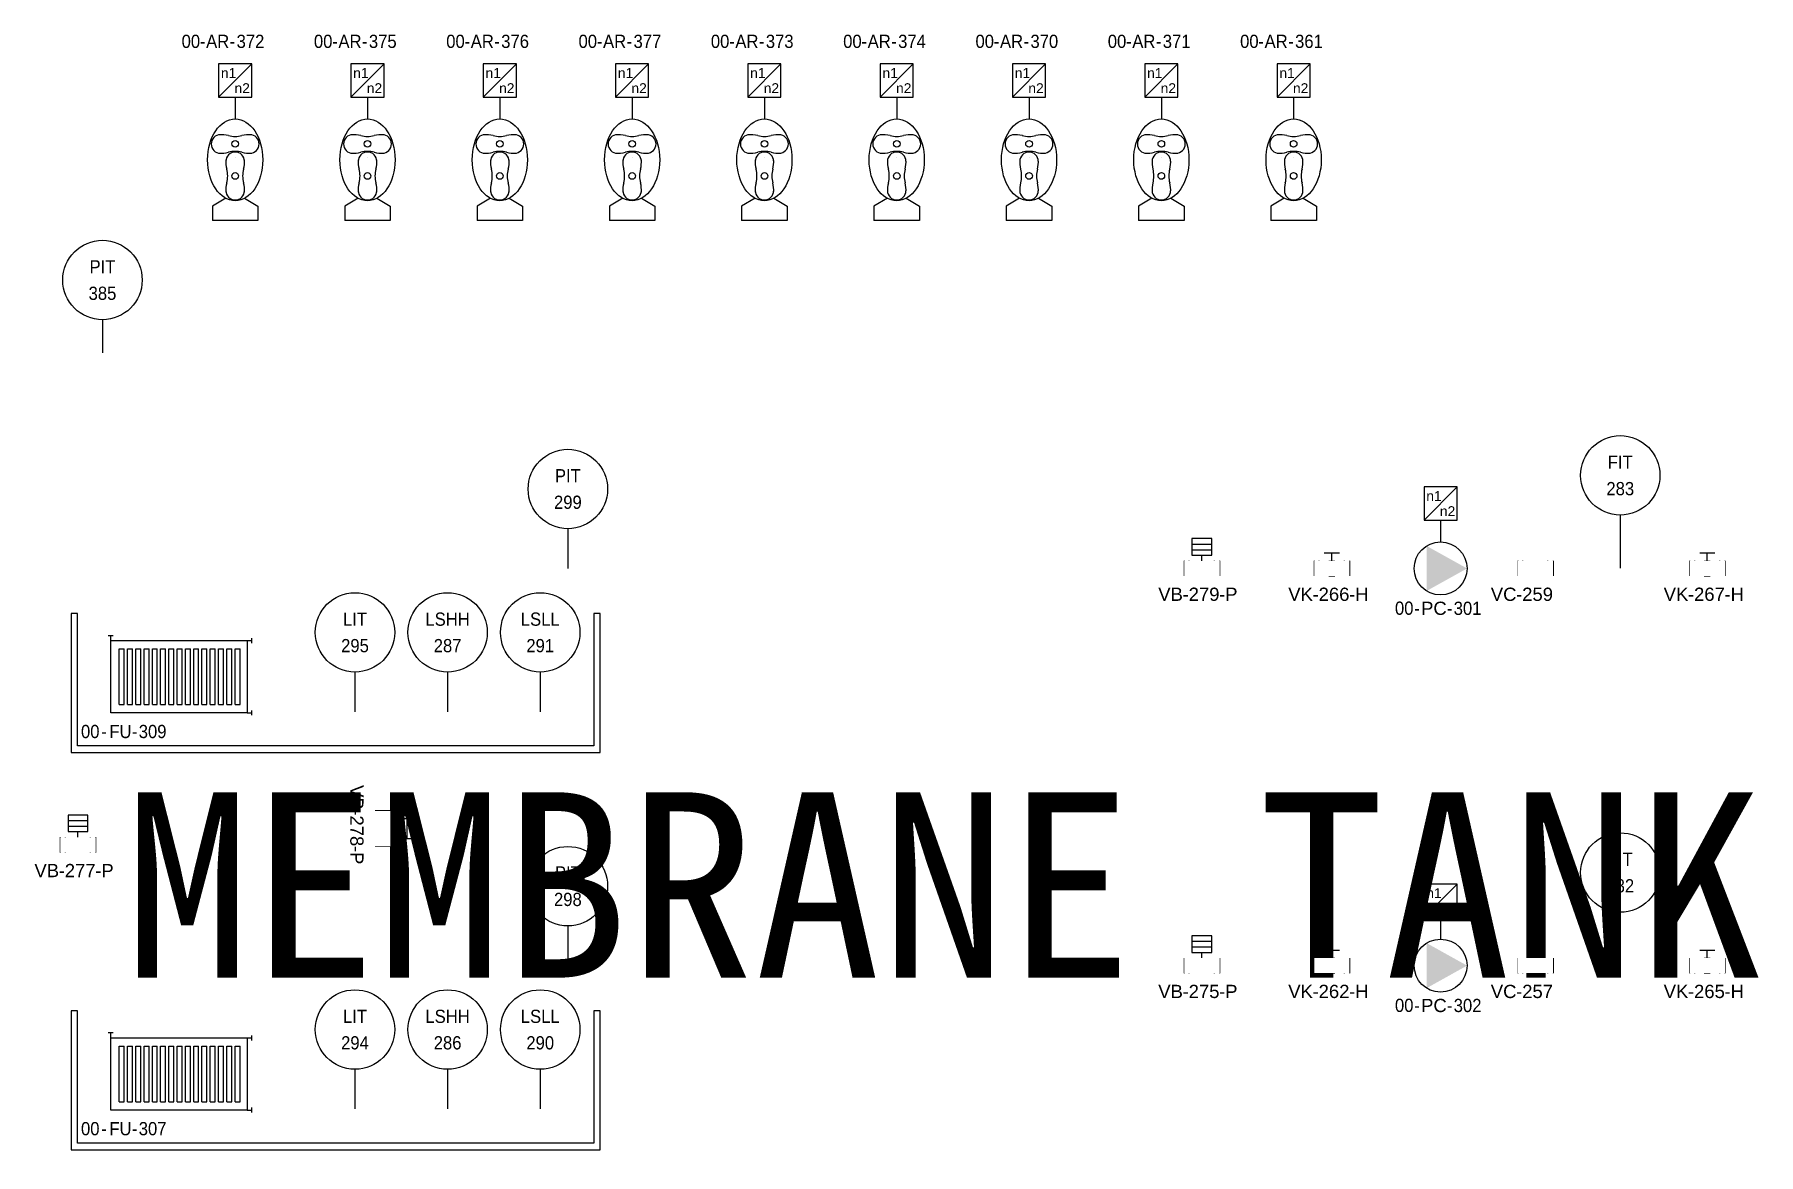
# Model space of a CAD drawing. Header units: millimetres. Extents: x 0 to 12089, y -479 to 374.
# Drawn here: x 2934.9 to 3195.5, y 103.3 to 272.5 of the extents above; entities that cross this region are included whole.
import ezdxf
from ezdxf.enums import TextEntityAlignment as Align

# ---------------------------------------------------------------- set-up
doc = ezdxf.new("R2018")
doc.units = ezdxf.units.MM
doc.header["$LTSCALE"] = 0.25
doc.set_wipeout_variables(frame=1)
doc.layers.add('effluent', color=5, linetype='Continuous', lineweight=25)
for name, color, linetype, lineweight, true_color in [('equipment', 5, 'Continuous', 25, 0x0000ff), ('instrumentation', 7, 'Continuous', 25, 0xffffff), ('Text', 7, 'Continuous', 25, 0xffffff), ('unit', 1, 'Continuous', 25, 0xff0000), ('valve', 7, 'Continuous', 25, 0xffffff)]:
    doc.layers.add(name, color=color, linetype=linetype, lineweight=lineweight, true_color=true_color)
doc.styles.add('Organica', font='arial.ttf')
doc.styles.add('PDBlowerVFDdrive_BlowerMBR_Tank$0$Organica', font='arial.ttf')
doc.styles.add('RefPIDDistChamber$0$Organica', font='arial.ttf')
doc.styles.add('RefPIDDistChamber$0$Standard', font='arial.ttf')
doc.styles.get("Standard").update_dxf_attribs({"font": 'arial.ttf'})

# ---------------------------------------------------------------- blocks, each defined once
blk = doc.blocks.new('*U93')
at = {"lineweight": 25, "ltscale": 0.25}
for p, q in [((2.5, 23.64), (-2.5, 23.64)), ((-2.5, 23.64), (-2.5, 18.64)), ((-2.5, 18.64), (2.5, 23.64)), ((2.5, 18.64), (2.5, 23.64)), ((-2.5, 18.64), (2.5, 18.64)), ((0, 18.64), (0, 15.33)), ((0, 9.49), (0, 9.49)), ((-1.42, 3.35), (-3.44, 2.15)), ((1.42, 3.35), (3.44, 2.15)), ((-3.44, 2.15), (-3.44, 0)), ((3.44, 0), (-3.44, 0)), ((3.44, 2.15), (3.44, 0))]:
    blk.add_line(p, q, dxfattribs=at)
for points in [[(-2.22, 12.96, 1), (-2.22, 10.15)], [(-1.4, 4.5, 1), (1.4, 4.5)]]:
    blk.add_lwpolyline(points, format="xyb", dxfattribs=at)
for centre in [(0, 11.56), (0, 6.72)]:
    blk.add_circle(centre, 0.5)
for centre, radius, start, end in [((-2.12, 8.6), 4.36, 75.2809, 94.4863), ((0, 16.69), 4, 255.2809, 284.7191), ((0, 6.43), 4, 75.2809, 104.7191), ((2.12, 8.6), 4.36, 85.5137, 104.7191), ((2.22, 11.56), 1.4, 270, 90), ((-2.12, 14.51), 4.36, 265.5137, 284.7191), ((2.95, 8.84), 4.36, 175.5137, 194.7191), ((0, 8.94), 1.4, 0, 180), ((2.12, 14.51), 4.36, 255.2809, 274.4863), ((-2.95, 8.84), 4.36, 345.2809, 4.4863), ((2.95, 4.6), 4.36, 165.2809, 184.4863), ((-5.13, 6.72), 4, 345.2809, 14.7191), ((5.13, 6.72), 4, 165.2809, 194.7191), ((-2.95, 4.6), 4.36, 355.5137, 14.7191)]:
    blk.add_arc(centre, radius, start, end)
blk.add_ellipse((0, 9.16), major_axis=(0, -6.18), ratio=0.674562)
at = {"style": 'PDBlowerVFDdrive_BlowerMBR_Tank$0$Organica'}
for s, p in [('n1', (-2.16, 21.53)), ('n2', (-0.11, 19.23))]:
    blk.add_text(s, height=1.5, dxfattribs=at).set_placement(p)
at = {"char_height": 2, "width": 5.3402, "attachment_point": 6, "line_spacing_factor": 0.9, "style": 'PDBlowerVFDdrive_BlowerMBR_Tank$0$Organica'}
for insert in [(-4.5, 27.06), (0, 27.06)]:
    blk.add_mtext('{\\W0.9;-}', dxfattribs=dict(at, insert=insert))
at = {"style": 'PDBlowerVFDdrive_BlowerMBR_Tank$0$Organica', "flags": 1}
for tag, p in [('BLOWER_TYPE', (20.86, 108.5)), ('NOTE', (20.86, 105.5)), ('NOTE_CHINESE', (20.86, 102.5)), ('MATERIAL_GEAR', (20.86, 99.39)), ('MATERIAL_HOUSING', (20.86, 96.39)), ('MATERIAL_SHAFT', (20.86, 93.39)), ('MATERIAL_ROTOR', (20.86, 90.39)), ('INSTALLED_POWER', (20.86, 87.39)), ('CONSUMED_POWER', (20.86, 84.19)), ('MODEL', (20.86, 81.08)), ('MANUFACTURE', (20.86, 77.97)), ('UNIT_CAPACITY', (20.78, 74.8)), ('FC-MAN', (0.14, 69.9)), ('SP_CAPACITY', (20.78, 71.8)), ('FC-MOD', (0.14, 66.8)), ('UNIT_PRESSURE', (20.78, 68.7)), ('SP_PRESSURE', (20.78, 65.7)), ('STB_DTY', (21.54, 62.34)), ('RUNNINGHOURS', (21.54, 59.34)), ('DI', (21.54, 56.34)), ('DO', (21.54, 53.34)), ('AI', (21.54, 50.34)), ('AO', (21.54, 47.34)), ('PB', (21.54, 44.34)), ('PO', (21.54, 41.34))]:
    blk.add_attdef(tag, text='', height=2, dxfattribs=at).set_placement(p, align=Align.MIDDLE_CENTER)
at = {"style": 'PDBlowerVFDdrive_BlowerMBR_Tank$0$Organica', "width": 0.9}
for tag, p in [('AREA_CODE', (-5.3, 27.06)), ('TAG_ID', (-0.9, 27.06))]:
    blk.add_attdef(tag, text='', height=2, dxfattribs=at).set_placement(p, align=Align.MIDDLE_RIGHT)
at = {"style": 'PDBlowerVFDdrive_BlowerMBR_Tank$0$Organica', "width": 0.9, "flags": 8}
blk.add_attdef('TAG', text='', height=2, dxfattribs=at).set_placement((2.31, 27.06), align=Align.MIDDLE_CENTER)
blk = doc.blocks.new('break')
blk.add_arc((0, 0), 1, 270, 90)
blk.add_wipeout([(-0.12, -0.11), (-0.12, -0.89), (0, -1), (0.12, -0.89), (0.12, -0.11), (0, 0)])
blk.add_wipeout([(-0.12, 0.11), (-0.12, 0.89), (0, 1), (0.12, 0.89), (0.12, 0.11), (0, 0)])
blk = doc.blocks.new('*U123')
at = {"lineweight": 25, "ltscale": 0.25, "flags": 128}
blk.add_lwpolyline([(0, 21), (0, 0), (80, 0), (80, 21), (79, 21), (79, 1), (1, 1), (1, 21)], close=True, dxfattribs=at)
at = {"style": 'RefPIDDistChamber$0$Organica', "flags": 1}
for tag, p in [('WIDTH', (-11.4, 38.99)), ('HEIGHT', (-11.4, 36.04)), ('LENGTH', (-11.4, 33.02)), ('LIQUIDLEVEL', (-11.4, 29.93)), ('VOLUME', (-11.4, 26.97))]:
    blk.add_attdef(tag, text='', height=2, dxfattribs=at).set_placement(p, align=Align.MIDDLE_CENTER)
at = {"style": 'RefPIDDistChamber$0$Standard', "flags": 1}
blk.add_attdef('TR_NAME1', (44.32, 30.62), '', height=2.5, dxfattribs=at)
at = {"layer": 'Text', "lineweight": 30, "flags": 104}
blk.add_attdef('NAME1', text='', height=2.5, dxfattribs=at).set_placement((8.07, -6), align=Align.MIDDLE_CENTER)
blk = doc.blocks.new('*U176')
at = {"lineweight": 25, "ltscale": 0.25}
for p, q in [((-3.59, 11.9), (-4.34, 11.9)), ((-3.97, 11.15), (-3.97, 11.9)), ((16.64, 11.15), (17.39, 11.15)), ((17.39, 10.77), (17.39, 11.52)), ((-2.67, 1.49), (-2.67, 9.9)), ((-2.67, 9.9), (-1.92, 9.9)), ((-1.92, 1.49), (-1.92, 9.9)), ((-1.42, 1.49), (-1.42, 9.9)), ((-1.42, 9.9), (-0.67, 9.9)), ((-0.67, 1.49), (-0.67, 9.9)), ((-0.17, 1.49), (-0.17, 9.9)), ((-0.17, 9.9), (0.58, 9.9)), ((0.58, 1.49), (0.58, 9.9)), ((1.08, 1.49), (1.08, 9.9)), ((1.08, 9.9), (1.83, 9.9)), ((1.83, 1.49), (1.83, 9.9)), ((2.33, 1.49), (2.33, 9.9)), ((2.33, 9.9), (3.08, 9.9)), ((3.08, 1.49), (3.08, 9.9)), ((3.58, 1.49), (3.58, 9.9)), ((3.58, 9.9), (4.33, 9.9)), ((4.33, 1.49), (4.33, 9.9)), ((4.83, 1.49), (4.83, 9.9)), ((4.83, 9.9), (5.58, 9.9)), ((5.58, 1.49), (5.58, 9.9)), ((6.08, 1.49), (6.08, 9.9)), ((6.08, 9.9), (6.83, 9.9)), ((6.83, 1.49), (6.83, 9.9)), ((7.33, 1.49), (7.33, 9.9)), ((7.33, 9.9), (8.08, 9.9)), ((8.08, 1.49), (8.08, 9.9)), ((8.58, 1.49), (8.58, 9.9)), ((8.58, 9.9), (9.33, 9.9)), ((9.33, 1.49), (9.33, 9.9)), ((9.83, 1.49), (9.83, 9.9)), ((9.83, 9.9), (10.58, 9.9)), ((10.58, 1.49), (10.58, 9.9)), ((11.08, 1.49), (11.08, 9.9)), ((11.08, 9.9), (11.83, 9.9)), ((11.83, 1.49), (11.83, 9.9)), ((12.33, 1.49), (12.33, 9.9)), ((12.33, 9.9), (13.08, 9.9)), ((13.08, 1.49), (13.08, 9.9)), ((13.58, 1.49), (13.58, 9.9)), ((13.58, 9.9), (14.33, 9.9)), ((14.33, 1.49), (14.33, 9.9)), ((14.83, 1.49), (14.83, 9.9)), ((14.83, 9.9), (15.58, 9.9)), ((15.58, 1.49), (15.58, 9.9)), ((-2.67, 1.49), (-1.92, 1.49)), ((-1.42, 1.49), (-0.67, 1.49)), ((-0.17, 1.49), (0.58, 1.49)), ((1.08, 1.49), (1.83, 1.49)), ((2.33, 1.49), (3.08, 1.49)), ((3.58, 1.49), (4.33, 1.49)), ((4.83, 1.49), (5.58, 1.49)), ((6.08, 1.49), (6.83, 1.49)), ((7.33, 1.49), (8.08, 1.49)), ((8.58, 1.49), (9.33, 1.49)), ((9.83, 1.49), (10.58, 1.49)), ((11.08, 1.49), (11.83, 1.49)), ((12.33, 1.49), (13.08, 1.49)), ((13.58, 1.49), (14.33, 1.49)), ((14.83, 1.49), (15.58, 1.49)), ((16.64, 0.24), (17.39, 0.24)), ((17.39, -0.13), (17.39, 0.62))]:
    blk.add_line(p, q, dxfattribs=at)
blk.add_lwpolyline([(-3.97, 11.15), (16.64, 11.15), (16.64, 0.24), (-3.97, 0.24)], close=True, dxfattribs=at)
at = {"char_height": 2, "width": 5.3402, "attachment_point": 6, "line_spacing_factor": 0.9, "style": 'Organica'}
for insert in [(-4.54, -2.57), (0.06, -2.57)]:
    blk.add_mtext('{\\W0.9;-}', dxfattribs=dict(at, insert=insert))
at = {"style": 'Organica', "flags": 1}
for tag, p in [('EQIP_TYPE', (28.98, 85.99)), ('NOTE', (28.98, 79.99)), ('NOTE_CHINESE', (28.98, 76.99)), ('STB_DTY', (28.98, 73.89)), ('MATERIAL', (28.98, 70.89)), ('MODEL', (28.98, 64.57)), ('MANUFACTURE', (28.98, 61.47)), ('UNIT_VOLUME', (29.06, 58.17)), ('SP_VOLUME', (29.06, 55.17)), ('UNIT_FLOW', (28.82, 51.87)), ('SP_FLOW', (28.82, 48.87)), ('DI', (28.82, 45.87)), ('DO', (28.82, 42.87)), ('PB', (28.82, 39.87)), ('PO', (28.82, 36.87)), ('PROCESSUNITAREA', (28.82, 33.87))]:
    blk.add_attdef(tag, text='', height=2, dxfattribs=at).set_placement(p, align=Align.MIDDLE_CENTER)
at = {"style": 'Organica', "width": 0.9}
for tag, p in [('AREA_CODE', (-5.67, -2.57)), ('TAG_ID', (-0.82, -2.57))]:
    blk.add_attdef(tag, text='', height=2, dxfattribs=at).set_placement(p, align=Align.MIDDLE_RIGHT)
at = {"style": 'Organica', "width": 0.9, "flags": 8}
blk.add_attdef('TAG', text='', height=2, dxfattribs=at).set_placement((2.37, -2.57), align=Align.MIDDLE_CENTER)
blk = doc.blocks.new('*U199')
at = {"color": 4, "lineweight": 25, "ltscale": 0.25}
blk.add_line((0, 11), (0, 6), dxfattribs=at)
at = {"color": 4}
blk.add_circle((0, 17), 6, dxfattribs=at)
at = {"style": 'Organica', "width": 0.9}
for tag, flags, p in [('EQUIP_TYPE', 9, (31.18, 65.35)), ('AREA_CODE', 9, (31.18, 62.35)), ('NOTE', 9, (31.18, 59.35)), ('NOTE_CHINESE', 9, (31.18, 56.35)), ('MODEL', 9, (31.18, 53.35)), ('MANUFACTURE', 9, (31.18, 50.35)), ('SPECIFICATION', 9, (31.18, 47.35)), ('DI', 9, (31.18, 44.35)), ('DO', 9, (31.18, 41.35)), ('AI', 9, (31.18, 38.35)), ('AO', 9, (31.18, 35.35)), ('PB', 9, (31.18, 32.35)), ('PO', 9, (31.18, 29.35)), ('PROCESSUNITAREA', 9, (31.18, 26.35)), ('TAG_ID', 8, (0, 19)), ('TAG', 8, (0, 15))]:
    blk.add_attdef(tag, text='', height=2, dxfattribs=dict(at, flags=flags)).set_placement(p, align=Align.MIDDLE_CENTER)
blk = doc.blocks.new('*U202')
at = {"color": 4, "lineweight": 25, "ltscale": 0.25}
blk.add_line((0, 11), (0, 3), dxfattribs=at)
at = {"color": 4}
blk.add_circle((0, 17), 6, dxfattribs=at)
at = {"style": 'Organica', "width": 0.9}
for tag, flags, p in [('SP_FLUID', 9, (31.18, 71.35)), ('SP_FLOW', 9, (31.18, 68.35)), ('EQUIP_TYPE', 9, (31.18, 65.35)), ('AREA_CODE', 9, (31.18, 62.35)), ('NOTE', 9, (31.18, 59.35)), ('NOTE_CHINESE', 9, (31.18, 56.35)), ('MODEL', 9, (31.18, 53.35)), ('MANUFACTURE', 9, (31.18, 50.35)), ('SPECIFICATION', 9, (31.18, 47.35)), ('DI', 9, (31.18, 44.35)), ('DO', 9, (31.18, 41.35)), ('AI', 9, (31.18, 38.35)), ('AO', 9, (31.18, 35.35)), ('PB', 9, (31.18, 32.35)), ('PO', 9, (31.18, 29.35)), ('PROCESSUNITAREA', 9, (31.18, 26.35)), ('TAG_ID', 8, (0, 19)), ('TAG', 8, (0, 15))]:
    blk.add_attdef(tag, text='', height=2, dxfattribs=dict(at, flags=flags)).set_placement(p, align=Align.MIDDLE_CENTER)
blk = doc.blocks.new('*U243')
at = {"color": 4, "lineweight": 25, "ltscale": 0.25}
blk.add_line((0, 11), (0, 5), dxfattribs=at)
at = {"color": 4}
blk.add_circle((0, 17), 6, dxfattribs=at)
at = {"style": 'Organica', "width": 0.9}
for tag, flags, p in [('EQUIP_TYPE', 9, (31.18, 65.35)), ('AREA_CODE', 9, (31.18, 62.35)), ('NOTE', 9, (31.18, 59.35)), ('NOTE_CHINESE', 9, (31.18, 56.35)), ('MODEL', 9, (31.18, 53.35)), ('MANUFACTURE', 9, (31.18, 50.35)), ('SPECIFICATION', 9, (31.18, 47.35)), ('DI', 9, (31.18, 44.35)), ('DO', 9, (31.18, 41.35)), ('AI', 9, (31.18, 38.35)), ('AO', 9, (31.18, 35.35)), ('PB', 9, (31.18, 32.35)), ('PO', 9, (31.18, 29.35)), ('PROCESSUNITAREA', 9, (31.18, 26.35)), ('TAG_ID', 8, (0, 19)), ('TAG', 8, (0, 15))]:
    blk.add_attdef(tag, text='', height=2, dxfattribs=dict(at, flags=flags)).set_placement(p, align=Align.MIDDLE_CENTER)
blk = doc.blocks.new('*U244')
at = {"color": 4, "lineweight": 25, "ltscale": 0.25}
blk.add_line((0, 11), (0, 5), dxfattribs=at)
at = {"color": 4}
blk.add_circle((0, 17), 6, dxfattribs=at)
at = {"style": 'Organica', "width": 0.9}
for tag, flags, p in [('EQUIP_TYPE', 9, (31.18, 65.35)), ('AREA_CODE', 9, (31.18, 62.35)), ('NOTE', 9, (31.18, 59.35)), ('NOTE_CHINESE', 9, (31.18, 56.35)), ('MODEL', 9, (31.18, 53.35)), ('MANUFACTURE', 9, (31.18, 50.35)), ('SPECIFICATION', 9, (31.18, 47.35)), ('DI', 9, (31.18, 44.35)), ('DO', 9, (31.18, 41.35)), ('AI', 9, (31.18, 38.35)), ('AO', 9, (31.18, 35.35)), ('PB', 9, (31.18, 32.35)), ('PO', 9, (31.18, 29.35)), ('PROCESSUNITAREA', 9, (31.18, 26.35)), ('TAG_ID', 8, (0, 19)), ('TAG', 8, (0, 15))]:
    blk.add_attdef(tag, text='', height=2, dxfattribs=dict(at, flags=flags)).set_placement(p, align=Align.MIDDLE_CENTER)
blk = doc.blocks.new('*U245')
at = {"color": 4, "lineweight": 25, "ltscale": 0.25}
blk.add_line((0, 11), (0, 5), dxfattribs=at)
at = {"color": 4}
blk.add_circle((0, 17), 6, dxfattribs=at)
at = {"style": 'Organica', "width": 0.9}
for tag, flags, p in [('EQUIP_TYPE', 9, (31.18, 65.35)), ('AREA_CODE', 9, (31.18, 62.35)), ('NOTE', 9, (31.18, 59.35)), ('NOTE_CHINESE', 9, (31.18, 56.35)), ('MODEL', 9, (31.18, 53.35)), ('MANUFACTURE', 9, (31.18, 50.35)), ('SPECIFICATION', 9, (31.18, 47.35)), ('DI', 9, (31.18, 44.35)), ('DO', 9, (31.18, 41.35)), ('AI', 9, (31.18, 38.35)), ('AO', 9, (31.18, 35.35)), ('PB', 9, (31.18, 32.35)), ('PO', 9, (31.18, 29.35)), ('PROCESSUNITAREA', 9, (31.18, 26.35)), ('TAG_ID', 8, (0, 19)), ('TAG', 8, (0, 15))]:
    blk.add_attdef(tag, text='', height=2, dxfattribs=dict(at, flags=flags)).set_placement(p, align=Align.MIDDLE_CENTER)
blk = doc.blocks.new('*U246')
at = {"color": 4, "lineweight": 25, "ltscale": 0.25}
blk.add_line((0, 11), (0, 5), dxfattribs=at)
at = {"color": 4}
blk.add_circle((0, 17), 6, dxfattribs=at)
at = {"style": 'Organica', "width": 0.9}
for tag, flags, p in [('EQUIP_TYPE', 9, (31.18, 65.35)), ('AREA_CODE', 9, (31.18, 62.35)), ('NOTE', 9, (31.18, 59.35)), ('NOTE_CHINESE', 9, (31.18, 56.35)), ('MODEL', 9, (31.18, 53.35)), ('MANUFACTURE', 9, (31.18, 50.35)), ('SPECIFICATION', 9, (31.18, 47.35)), ('DI', 9, (31.18, 44.35)), ('DO', 9, (31.18, 41.35)), ('AI', 9, (31.18, 38.35)), ('AO', 9, (31.18, 35.35)), ('PB', 9, (31.18, 32.35)), ('PO', 9, (31.18, 29.35)), ('PROCESSUNITAREA', 9, (31.18, 26.35)), ('TAG_ID', 8, (0, 19)), ('TAG', 8, (0, 15))]:
    blk.add_attdef(tag, text='', height=2, dxfattribs=dict(at, flags=flags)).set_placement(p, align=Align.MIDDLE_CENTER)
blk = doc.blocks.new('*U397')
at = {"lineweight": 25, "ltscale": 0.25}
for p, q in [((-7.31, 2.5), (-12.31, 2.5)), ((-12.31, 2.5), (-12.31, -2.5)), ((-7.31, -2.5), (-12.31, 2.5)), ((-7.31, -2.5), (-7.31, 2.5)), ((-12.31, -2.5), (-7.31, -2.5)), ((-7.31, 0), (-4, 0))]:
    blk.add_line(p, q, dxfattribs=at)
blk.add_circle((0, 0), 4)
blk.add_solid([(-3.4, -2.11), (0, 4), (3.4, -2.11)])
at = {"style": 'Organica'}
for s, p in [('n1', (-10.2, -2.16)), ('n2', (-7.9, -0.11))]:
    blk.add_text(s, height=1.5, rotation=90, dxfattribs=at).set_placement(p)
at = {"char_height": 2, "width": 5.3402, "attachment_point": 6, "rotation": 90, "line_spacing_factor": 0.9, "style": 'Organica'}
for insert in [(6.02, 1.77), (6.02, -3.13)]:
    blk.add_mtext('{\\W0.9;-}', dxfattribs=dict(at, insert=insert))
at = {"style": 'Organica', "flags": 1}
for tag, p in [('PUMP_TYPE', (-13.95, 99.74)), ('NOTE', (-13.95, 96.74)), ('NOTE_CHINESE', (-13.95, 93.74)), ('MATERIAL_HOUSING', (-13.95, 90.64)), ('MATERIAL_IMPELLER', (-13.95, 87.64)), ('MATERIAL_SCREW', (-13.95, 84.64)), ('INSTALLED_POWER', (-13.95, 81.43)), ('CONSUMED_POWER', (-13.95, 78.43)), ('MODEL', (-13.95, 75.32)), ('MANUFACTURE', (-13.95, 72.21)), ('UNIT_CAPACITY', (-13.42, 69.06)), ('SP_CAPACITY', (-13.42, 66.16)), ('UNIT_HEAD', (-13.42, 63.06)), ('SP_HEAD', (-13.42, 60.06)), ('INSTALLATION', (-13.42, 56.95)), ('STB_DTY', (-13.42, 53.63)), ('RUNNINGHOURS', (-13.42, 50.63)), ('HOSTNAME', (-12.95, 46.85)), ('FC-MAN', (-13.85, 47.7)), ('FC-MOD', (-13.85, 44.6)), ('DI', (-13.85, 41.6)), ('DO', (-13.85, 38.6)), ('AI', (-13.85, 35.6)), ('AO', (-13.85, 32.6)), ('PB', (-13.85, 29.6)), ('PO', (-13.85, 26.6)), ('PROCESSUNITAREA', (-13.85, 23.6))]:
    blk.add_attdef(tag, text='', height=2, dxfattribs=at).set_placement(p, align=Align.MIDDLE_CENTER)
at = {"style": 'Organica', "width": 0.9, "flags": 8}
blk.add_attdef('TAG', text='', height=2, rotation=90, dxfattribs=at).set_placement((6.02, 4.08), align=Align.MIDDLE_CENTER)
at = {"style": 'Organica'}
blk.add_attdef('TAG_ID', text='', height=2, rotation=90, dxfattribs=at).set_placement((6.02, 0.93), align=Align.MIDDLE_RIGHT)
at = {"style": 'Organica', "width": 0.9}
blk.add_attdef('AREA_CODE', text='', height=2, rotation=90, dxfattribs=at).set_placement((6, -4.1), align=Align.MIDDLE_RIGHT)
blk = doc.blocks.new('*U399')
at = {"lineweight": 25, "ltscale": 0.25}
for p, q in [((-7.31, 2.5), (-12.31, 2.5)), ((-12.31, 2.5), (-12.31, -2.5)), ((-7.31, -2.5), (-12.31, 2.5)), ((-7.31, -2.5), (-7.31, 2.5)), ((-12.31, -2.5), (-7.31, -2.5)), ((-7.31, 0), (-4, 0))]:
    blk.add_line(p, q, dxfattribs=at)
blk.add_circle((0, 0), 4)
blk.add_solid([(-3.4, -2.11), (0, 4), (3.4, -2.11)])
at = {"style": 'Organica'}
for s, p in [('n1', (-10.2, -2.16)), ('n2', (-7.9, -0.11))]:
    blk.add_text(s, height=1.5, rotation=90, dxfattribs=at).set_placement(p)
at = {"char_height": 2, "width": 5.3402, "attachment_point": 6, "rotation": 90, "line_spacing_factor": 0.9, "style": 'Organica'}
for insert in [(6.02, 1.77), (6.02, -3.13)]:
    blk.add_mtext('{\\W0.9;-}', dxfattribs=dict(at, insert=insert))
at = {"style": 'Organica', "flags": 1}
for tag, p in [('PUMP_TYPE', (-13.95, 99.74)), ('NOTE', (-13.95, 96.74)), ('NOTE_CHINESE', (-13.95, 93.74)), ('MATERIAL_HOUSING', (-13.95, 90.64)), ('MATERIAL_IMPELLER', (-13.95, 87.64)), ('MATERIAL_SCREW', (-13.95, 84.64)), ('INSTALLED_POWER', (-13.95, 81.43)), ('CONSUMED_POWER', (-13.95, 78.43)), ('MODEL', (-13.95, 75.32)), ('MANUFACTURE', (-13.95, 72.21)), ('UNIT_CAPACITY', (-13.42, 69.06)), ('SP_CAPACITY', (-13.42, 66.16)), ('UNIT_HEAD', (-13.42, 63.06)), ('SP_HEAD', (-13.42, 60.06)), ('INSTALLATION', (-13.42, 56.95)), ('STB_DTY', (-13.42, 53.63)), ('RUNNINGHOURS', (-13.42, 50.63)), ('HOSTNAME', (-12.95, 46.85)), ('FC-MAN', (-13.85, 47.7)), ('FC-MOD', (-13.85, 44.6)), ('DI', (-13.85, 41.6)), ('DO', (-13.85, 38.6)), ('AI', (-13.85, 35.6)), ('AO', (-13.85, 32.6)), ('PB', (-13.85, 29.6)), ('PO', (-13.85, 26.6)), ('PROCESSUNITAREA', (-13.85, 23.6))]:
    blk.add_attdef(tag, text='', height=2, dxfattribs=at).set_placement(p, align=Align.MIDDLE_CENTER)
at = {"style": 'Organica', "width": 0.9, "flags": 8}
blk.add_attdef('TAG', text='', height=2, rotation=90, dxfattribs=at).set_placement((6.02, 4.08), align=Align.MIDDLE_CENTER)
at = {"style": 'Organica'}
blk.add_attdef('TAG_ID', text='', height=2, rotation=90, dxfattribs=at).set_placement((6.02, 0.93), align=Align.MIDDLE_RIGHT)
at = {"style": 'Organica', "width": 0.9}
blk.add_attdef('AREA_CODE', text='', height=2, rotation=90, dxfattribs=at).set_placement((6, -4.1), align=Align.MIDDLE_RIGHT)
blk = doc.blocks.new('*U579')
at = {"lineweight": 25, "ltscale": 0.25}
for p, q in [((-2.67, 1.14), (-2.67, -1.14)), ((-1.9, -1.14), (-1.9, 1.14)), ((-0.46, 0.19), (-1.9, 0.76)), ((1.14, 2.29), (-1.14, 2.29)), ((-0.46, -1.11), (-0.46, 1.11)), ((-0.46, 1.11), (0.46, 1.11)), ((0, 1.11), (0, 2.29)), ((0.46, -1.11), (0.46, 1.11)), ((0.46, 0.19), (1.9, 0.76)), ((1.9, -1.14), (1.9, 1.14)), ((2.67, 1.14), (2.67, -1.14)), ((-1.9, -0.76), (-0.46, -0.19)), ((-0.46, -1.11), (0.46, -1.11)), ((1.9, -0.76), (0.46, -0.19))]:
    blk.add_line(p, q, dxfattribs=at)
at = {"char_height": 2, "width": 5.3402, "style": 'Organica'}
for s, insert, attachment_point in [('-', (-1.98, -3.9), 6), ('-H', (2.6, -3.9), 4)]:
    blk.add_mtext(s, dxfattribs=dict(at, insert=insert, attachment_point=attachment_point))
at = {"style": 'Organica'}
for tag, flags, p in [('EQUIP_TYPE', 1, (-8.63, 62.54)), ('NOTE', 1, (-8.63, 59.54)), ('NOTE_CHINESE', 1, (-8.63, 56.54)), ('AREA_CODE', 1, (-8.63, 53.54)), ('DI', 1, (-8.63, 50.54)), ('DO', 1, (-8.63, 47.54)), ('AI', 1, (-8.63, 44.54)), ('AO', 1, (-8.63, 41.54)), ('PB', 1, (-8.63, 38.54)), ('PO', 1, (-8.63, 35.54)), ('SP_ACTUATED', 1, (-8.63, 32.54)), ('SIZE', 1, (-8.63, 23.54)), ('MATERIAL', 1, (-8.63, 19.54)), ('PRESSURE', 1, (-8.63, 15.54)), ('PROCESSUNITAREA', 1, (-8.63, 11.72)), ('TAG', 8, (0.33, -3.9))]:
    blk.add_attdef(tag, text='', height=2, dxfattribs=dict(at, flags=flags)).set_placement(p, align=Align.MIDDLE_CENTER)
blk.add_attdef('TAG_ID', text='', height=2, dxfattribs=at).set_placement((-2.86, -3.9), align=Align.MIDDLE_RIGHT)
blk.add_wipeout([(-2.67, 1.14), (2.67, 1.14), (2.67, -1.14), (-2.67, -1.14)])
blk = doc.blocks.new('*U578')
at = {"lineweight": 25, "ltscale": 0.25}
for p, q in [((-2.67, 1.14), (-2.67, -1.14)), ((-1.9, -1.14), (-1.9, 1.14)), ((-1.9, 0.76), (1.9, -0.76)), ((1.9, -0.76), (1.09, 0.17)), ((1.9, -1.14), (1.9, 1.14)), ((2.67, 1.14), (2.67, -1.14)), ((1.9, -0.76), (0.67, -0.87))]:
    blk.add_line(p, q, dxfattribs=at)
at = {"insert": (-1.98, -3.9), "char_height": 2, "width": 5.3402, "attachment_point": 6, "style": 'Organica'}
blk.add_mtext('-', dxfattribs=at)
at = {"style": 'Organica'}
for tag, flags, p in [('EQUIP_TYPE', 1, (-8.63, 62.54)), ('NOTE', 1, (-8.63, 59.54)), ('NOTE_CHINESE', 1, (-8.63, 56.54)), ('AREA_CODE', 1, (-8.63, 53.54)), ('DI', 1, (-8.63, 50.54)), ('DO', 1, (-8.63, 47.54)), ('AI', 1, (-8.63, 44.54)), ('AO', 1, (-8.63, 41.54)), ('PB', 1, (-8.63, 38.54)), ('PO', 1, (-8.63, 35.54)), ('SP_ACTUATED', 1, (-8.63, 32.54)), ('SIZE', 1, (-8.63, 23.54)), ('MATERIAL', 1, (-8.63, 19.54)), ('PRESSURE', 1, (-8.63, 15.54)), ('PROCESSUNITAREA', 1, (-8.63, 11.72)), ('TAG', 8, (0.33, -3.9))]:
    blk.add_attdef(tag, text='', height=2, dxfattribs=dict(at, flags=flags)).set_placement(p, align=Align.MIDDLE_CENTER)
blk.add_attdef('TAG_ID', text='', height=2, dxfattribs=at).set_placement((-2.86, -3.9), align=Align.MIDDLE_RIGHT)
blk.add_wipeout([(-2.67, 1.14), (2.67, 1.14), (2.67, -1.14), (-2.67, -1.14)])
blk = doc.blocks.new('*U602')
at = {"lineweight": 25, "ltscale": 0.25}
for p, q in [((1.5, 4.5), (-1.5, 4.5)), ((-1.5, 4.5), (-1.5, 2)), ((-1.5, 3.67), (1.5, 3.67)), ((-1.5, 2.83), (1.5, 2.83)), ((1.5, 2), (1.5, 4.5)), ((-2.67, 1.14), (-2.67, -1.14)), ((-1.9, -1.14), (-1.9, 1.14)), ((1.9, -0.76), (-1.9, 0.76)), ((-1.5, 2), (0, 2)), ((0, 0.5), (0, 2)), ((0, 2), (1.5, 2)), ((1.9, -1.14), (1.9, 1.14)), ((2.67, 1.14), (2.67, -1.14))]:
    blk.add_line(p, q, dxfattribs=at)
blk.add_circle((0, 0), 0.5)
at = {"char_height": 2, "width": 5.3402, "style": 'Organica'}
for s, insert, attachment_point in [('-', (-1.98, -3.9), 6), ('-P', (2.6, -3.9), 4)]:
    blk.add_mtext(s, dxfattribs=dict(at, insert=insert, attachment_point=attachment_point))
at = {"style": 'Organica'}
for tag, flags, p in [('EQUIP_TYPE', 1, (-8.63, 62.54)), ('NOTE', 1, (-8.63, 59.54)), ('NOTE_CHINESE', 1, (-8.63, 56.54)), ('AREA_CODE', 1, (-8.63, 53.54)), ('DI', 1, (-8.63, 50.54)), ('DO', 1, (-8.63, 47.54)), ('AI', 1, (-8.63, 44.54)), ('AO', 1, (-8.63, 41.54)), ('PB', 1, (-8.63, 38.54)), ('PO', 1, (-8.63, 35.54)), ('SP_ACTUATED', 1, (-8.63, 32.54)), ('SIZE', 1, (-8.63, 23.54)), ('MATERIAL', 1, (-8.63, 19.54)), ('PRESSURE', 1, (-8.63, 15.54)), ('PROCESSUNITAREA', 1, (-8.63, 11.72)), ('TAG', 8, (0.33, -3.9))]:
    blk.add_attdef(tag, text='', height=2, dxfattribs=dict(at, flags=flags)).set_placement(p, align=Align.MIDDLE_CENTER)
blk.add_attdef('TAG_ID', text='', height=2, dxfattribs=at).set_placement((-2.86, -3.9), align=Align.MIDDLE_RIGHT)
blk.add_wipeout([(-2.67, 1.14), (2.67, 1.14), (2.67, -1.14), (-2.67, -1.14)])

msp = doc.modelspace()

# ---------------------------------------------------------------- block references
at = {"layer": 'effluent'}
msp.add_blockref('break', (3039.24, 131.82), dxfattribs=at)
at = {"layer": 'equipment'}
ref = msp.add_blockref('*U93', (2965.22, 244.39), dxfattribs=at)
ref.add_attrib('TAG', '372', dxfattribs={"layer": '0', "height": 2, "style": 'PDBlowerVFDdrive_BlowerMBR_Tank$0$Organica', "width": 0.9}).set_placement((2967.53, 271.45), align=Align.MIDDLE_CENTER)
ref.add_attrib('AREA_CODE', '00', dxfattribs={"layer": '0', "height": 2, "style": 'PDBlowerVFDdrive_BlowerMBR_Tank$0$Organica', "width": 0.9}).set_placement((2959.92, 271.45), align=Align.MIDDLE_RIGHT)
ref.add_attrib('TAG_ID', 'AR', dxfattribs={"layer": '0', "height": 2, "style": 'PDBlowerVFDdrive_BlowerMBR_Tank$0$Organica', "width": 0.9}).set_placement((2964.32, 271.45), align=Align.MIDDLE_RIGHT)
ref = msp.add_blockref('*U93', (2985.22, 244.39), dxfattribs=at)
ref.add_attrib('TAG', '375', dxfattribs={"layer": '0', "height": 2, "style": 'PDBlowerVFDdrive_BlowerMBR_Tank$0$Organica', "width": 0.9}).set_placement((2987.53, 271.45), align=Align.MIDDLE_CENTER)
ref.add_attrib('AREA_CODE', '00', dxfattribs={"layer": '0', "height": 2, "style": 'PDBlowerVFDdrive_BlowerMBR_Tank$0$Organica', "width": 0.9}).set_placement((2979.92, 271.45), align=Align.MIDDLE_RIGHT)
ref.add_attrib('TAG_ID', 'AR', dxfattribs={"layer": '0', "height": 2, "style": 'PDBlowerVFDdrive_BlowerMBR_Tank$0$Organica', "width": 0.9}).set_placement((2984.32, 271.45), align=Align.MIDDLE_RIGHT)
ref = msp.add_blockref('*U93', (3005.22, 244.39), dxfattribs=at)
ref.add_attrib('TAG', '376', dxfattribs={"layer": '0', "height": 2, "style": 'PDBlowerVFDdrive_BlowerMBR_Tank$0$Organica', "width": 0.9}).set_placement((3007.53, 271.45), align=Align.MIDDLE_CENTER)
ref.add_attrib('AREA_CODE', '00', dxfattribs={"layer": '0', "height": 2, "style": 'PDBlowerVFDdrive_BlowerMBR_Tank$0$Organica', "width": 0.9}).set_placement((2999.92, 271.45), align=Align.MIDDLE_RIGHT)
ref.add_attrib('TAG_ID', 'AR', dxfattribs={"layer": '0', "height": 2, "style": 'PDBlowerVFDdrive_BlowerMBR_Tank$0$Organica', "width": 0.9}).set_placement((3004.32, 271.45), align=Align.MIDDLE_RIGHT)
ref = msp.add_blockref('*U93', (3025.22, 244.39), dxfattribs=at)
ref.add_attrib('TAG', '377', dxfattribs={"layer": '0', "height": 2, "style": 'PDBlowerVFDdrive_BlowerMBR_Tank$0$Organica', "width": 0.9}).set_placement((3027.53, 271.45), align=Align.MIDDLE_CENTER)
ref.add_attrib('AREA_CODE', '00', dxfattribs={"layer": '0', "height": 2, "style": 'PDBlowerVFDdrive_BlowerMBR_Tank$0$Organica', "width": 0.9}).set_placement((3019.92, 271.45), align=Align.MIDDLE_RIGHT)
ref.add_attrib('TAG_ID', 'AR', dxfattribs={"layer": '0', "height": 2, "style": 'PDBlowerVFDdrive_BlowerMBR_Tank$0$Organica', "width": 0.9}).set_placement((3024.32, 271.45), align=Align.MIDDLE_RIGHT)
ref = msp.add_blockref('*U93', (3045.22, 244.39), dxfattribs=at)
ref.add_attrib('TAG', '373', dxfattribs={"layer": '0', "height": 2, "style": 'PDBlowerVFDdrive_BlowerMBR_Tank$0$Organica', "width": 0.9}).set_placement((3047.53, 271.45), align=Align.MIDDLE_CENTER)
ref.add_attrib('AREA_CODE', '00', dxfattribs={"layer": '0', "height": 2, "style": 'PDBlowerVFDdrive_BlowerMBR_Tank$0$Organica', "width": 0.9}).set_placement((3039.92, 271.45), align=Align.MIDDLE_RIGHT)
ref.add_attrib('TAG_ID', 'AR', dxfattribs={"layer": '0', "height": 2, "style": 'PDBlowerVFDdrive_BlowerMBR_Tank$0$Organica', "width": 0.9}).set_placement((3044.32, 271.45), align=Align.MIDDLE_RIGHT)
ref = msp.add_blockref('*U93', (3065.22, 244.39), dxfattribs=at)
ref.add_attrib('TAG', '374', dxfattribs={"layer": '0', "height": 2, "style": 'PDBlowerVFDdrive_BlowerMBR_Tank$0$Organica', "width": 0.9}).set_placement((3067.53, 271.45), align=Align.MIDDLE_CENTER)
ref.add_attrib('AREA_CODE', '00', dxfattribs={"layer": '0', "height": 2, "style": 'PDBlowerVFDdrive_BlowerMBR_Tank$0$Organica', "width": 0.9}).set_placement((3059.92, 271.45), align=Align.MIDDLE_RIGHT)
ref.add_attrib('TAG_ID', 'AR', dxfattribs={"layer": '0', "height": 2, "style": 'PDBlowerVFDdrive_BlowerMBR_Tank$0$Organica', "width": 0.9}).set_placement((3064.32, 271.45), align=Align.MIDDLE_RIGHT)
ref = msp.add_blockref('*U93', (3085.22, 244.39), dxfattribs=at)
ref.add_attrib('TAG', '370', dxfattribs={"layer": '0', "height": 2, "style": 'PDBlowerVFDdrive_BlowerMBR_Tank$0$Organica', "width": 0.9}).set_placement((3087.53, 271.45), align=Align.MIDDLE_CENTER)
ref.add_attrib('AREA_CODE', '00', dxfattribs={"layer": '0', "height": 2, "style": 'PDBlowerVFDdrive_BlowerMBR_Tank$0$Organica', "width": 0.9}).set_placement((3079.92, 271.45), align=Align.MIDDLE_RIGHT)
ref.add_attrib('TAG_ID', 'AR', dxfattribs={"layer": '0', "height": 2, "style": 'PDBlowerVFDdrive_BlowerMBR_Tank$0$Organica', "width": 0.9}).set_placement((3084.32, 271.45), align=Align.MIDDLE_RIGHT)
ref = msp.add_blockref('*U93', (3105.22, 244.39), dxfattribs=at)
ref.add_attrib('TAG', '371', dxfattribs={"layer": '0', "height": 2, "style": 'PDBlowerVFDdrive_BlowerMBR_Tank$0$Organica', "width": 0.9}).set_placement((3107.53, 271.45), align=Align.MIDDLE_CENTER)
ref.add_attrib('AREA_CODE', '00', dxfattribs={"layer": '0', "height": 2, "style": 'PDBlowerVFDdrive_BlowerMBR_Tank$0$Organica', "width": 0.9}).set_placement((3099.92, 271.45), align=Align.MIDDLE_RIGHT)
ref.add_attrib('TAG_ID', 'AR', dxfattribs={"layer": '0', "height": 2, "style": 'PDBlowerVFDdrive_BlowerMBR_Tank$0$Organica', "width": 0.9}).set_placement((3104.32, 271.45), align=Align.MIDDLE_RIGHT)
ref = msp.add_blockref('*U93', (3125.22, 244.39), dxfattribs=at)
ref.add_attrib('TAG', '361', dxfattribs={"layer": '0', "height": 2, "style": 'PDBlowerVFDdrive_BlowerMBR_Tank$0$Organica', "width": 0.9}).set_placement((3127.53, 271.45), align=Align.MIDDLE_CENTER)
ref.add_attrib('AREA_CODE', '00', dxfattribs={"layer": '0', "height": 2, "style": 'PDBlowerVFDdrive_BlowerMBR_Tank$0$Organica', "width": 0.9}).set_placement((3119.92, 271.45), align=Align.MIDDLE_RIGHT)
ref.add_attrib('TAG_ID', 'AR', dxfattribs={"layer": '0', "height": 2, "style": 'PDBlowerVFDdrive_BlowerMBR_Tank$0$Organica', "width": 0.9}).set_placement((3124.32, 271.45), align=Align.MIDDLE_RIGHT)
ref = msp.add_blockref('*U397', (3147.43, 191.82), dxfattribs=dict(at, rotation=270))
ref.add_attrib('TAG', '301', dxfattribs={"layer": '0', "height": 2, "style": 'Organica', "width": 0.9}).set_placement((3151.51, 185.8), align=Align.MIDDLE_CENTER)
ref.add_attrib('AREA_CODE', '00', dxfattribs={"layer": '0', "height": 2, "style": 'Organica', "width": 0.9}).set_placement((3143.33, 185.82), align=Align.MIDDLE_RIGHT)
ref.add_attrib('TAG_ID', 'PC', dxfattribs={"layer": '0', "height": 2, "style": 'Organica'}).set_placement((3148.36, 185.8), align=Align.MIDDLE_RIGHT)
ref = msp.add_blockref('*U176', (2950.37, 169.76), dxfattribs=at)
ref.add_attrib('TAG', '309', dxfattribs={"layer": '0', "height": 2, "style": 'Organica', "width": 0.9}).set_placement((2952.74, 167.19), align=Align.MIDDLE_CENTER)
ref.add_attrib('AREA_CODE', '00', dxfattribs={"layer": '0', "height": 2, "style": 'Organica', "width": 0.9}).set_placement((2944.71, 167.19), align=Align.MIDDLE_RIGHT)
ref.add_attrib('TAG_ID', 'FU', dxfattribs={"layer": '0', "height": 2, "style": 'Organica', "width": 0.9}).set_placement((2949.55, 167.19), align=Align.MIDDLE_RIGHT)
ref = msp.add_blockref('*U399', (3147.43, 131.82), dxfattribs=dict(at, rotation=270))
ref.add_attrib('TAG', '302', dxfattribs={"layer": '0', "height": 2, "style": 'Organica', "width": 0.9}).set_placement((3151.51, 125.8), align=Align.MIDDLE_CENTER)
ref.add_attrib('AREA_CODE', '00', dxfattribs={"layer": '0', "height": 2, "style": 'Organica', "width": 0.9}).set_placement((3143.33, 125.82), align=Align.MIDDLE_RIGHT)
ref.add_attrib('TAG_ID', 'PC', dxfattribs={"layer": '0', "height": 2, "style": 'Organica'}).set_placement((3148.36, 125.8), align=Align.MIDDLE_RIGHT)
ref = msp.add_blockref('*U176', (2950.37, 109.76), dxfattribs=at)
ref.add_attrib('TAG', '307', dxfattribs={"layer": '0', "height": 2, "style": 'Organica', "width": 0.9}).set_placement((2952.74, 107.19), align=Align.MIDDLE_CENTER)
ref.add_attrib('AREA_CODE', '00', dxfattribs={"layer": '0', "height": 2, "style": 'Organica', "width": 0.9}).set_placement((2944.71, 107.19), align=Align.MIDDLE_RIGHT)
ref.add_attrib('TAG_ID', 'FU', dxfattribs={"layer": '0', "height": 2, "style": 'Organica', "width": 0.9}).set_placement((2949.55, 107.19), align=Align.MIDDLE_RIGHT)
at = {"layer": 'instrumentation'}
ref = msp.add_blockref('*U199', (2945.16, 218.39), dxfattribs=at)
ref.add_attrib('TAG', '385', dxfattribs={"layer": '0', "height": 2, "style": 'Organica', "width": 0.9}).set_placement((2945.16, 233.39), align=Align.MIDDLE_CENTER)
ref.add_attrib('TAG_ID', 'PIT', dxfattribs={"layer": '0', "height": 2, "style": 'Organica', "width": 0.9}).set_placement((2945.16, 237.39), align=Align.MIDDLE_CENTER)
ref = msp.add_blockref('*U202', (3174.59, 188.88), dxfattribs=at)
ref.add_attrib('TAG', '283', dxfattribs={"layer": '0', "height": 2, "style": 'Organica', "width": 0.9}).set_placement((3174.59, 203.88), align=Align.MIDDLE_CENTER)
ref.add_attrib('TAG_ID', 'FIT', dxfattribs={"layer": '0', "height": 2, "style": 'Organica', "width": 0.9}).set_placement((3174.59, 207.88), align=Align.MIDDLE_CENTER)
ref = msp.add_blockref('*U246', (3015.51, 186.82), dxfattribs=at)
ref.add_attrib('TAG', '299', dxfattribs={"layer": '0', "height": 2, "style": 'Organica', "width": 0.9}).set_placement((3015.51, 201.82), align=Align.MIDDLE_CENTER)
ref.add_attrib('TAG_ID', 'PIT', dxfattribs={"layer": '0', "height": 2, "style": 'Organica', "width": 0.9}).set_placement((3015.51, 205.82), align=Align.MIDDLE_CENTER)
ref = msp.add_blockref('*U243', (2983.33, 165.16), dxfattribs=at)
ref.add_attrib('TAG', '295', dxfattribs={"layer": '0', "height": 2, "style": 'Organica', "width": 0.9}).set_placement((2983.33, 180.16), align=Align.MIDDLE_CENTER)
ref.add_attrib('TAG_ID', 'LIT', dxfattribs={"layer": '0', "height": 2, "style": 'Organica', "width": 0.9}).set_placement((2983.33, 184.16), align=Align.MIDDLE_CENTER)
ref = msp.add_blockref('*U244', (2997.33, 165.16), dxfattribs=at)
ref.add_attrib('TAG', '287', dxfattribs={"layer": '0', "height": 2, "style": 'Organica', "width": 0.9}).set_placement((2997.33, 180.16), align=Align.MIDDLE_CENTER)
ref.add_attrib('TAG_ID', 'LSHH', dxfattribs={"layer": '0', "height": 2, "style": 'Organica', "width": 0.9}).set_placement((2997.33, 184.16), align=Align.MIDDLE_CENTER)
ref = msp.add_blockref('*U245', (3011.33, 165.16), dxfattribs=at)
ref.add_attrib('TAG', '291', dxfattribs={"layer": '0', "height": 2, "style": 'Organica', "width": 0.9}).set_placement((3011.33, 180.16), align=Align.MIDDLE_CENTER)
ref.add_attrib('TAG_ID', 'LSLL', dxfattribs={"layer": '0', "height": 2, "style": 'Organica', "width": 0.9}).set_placement((3011.33, 184.16), align=Align.MIDDLE_CENTER)
ref = msp.add_blockref('*U202', (3174.59, 128.88), dxfattribs=at)
ref.add_attrib('TAG', '282', dxfattribs={"layer": '0', "height": 2, "style": 'Organica', "width": 0.9}).set_placement((3174.59, 143.88), align=Align.MIDDLE_CENTER)
ref.add_attrib('TAG_ID', 'FIT', dxfattribs={"layer": '0', "height": 2, "style": 'Organica', "width": 0.9}).set_placement((3174.59, 147.88), align=Align.MIDDLE_CENTER)
ref = msp.add_blockref('*U246', (3015.51, 126.82), dxfattribs=at)
ref.add_attrib('TAG', '298', dxfattribs={"layer": '0', "height": 2, "style": 'Organica', "width": 0.9}).set_placement((3015.51, 141.82), align=Align.MIDDLE_CENTER)
ref.add_attrib('TAG_ID', 'PIT', dxfattribs={"layer": '0', "height": 2, "style": 'Organica', "width": 0.9}).set_placement((3015.51, 145.82), align=Align.MIDDLE_CENTER)
ref = msp.add_blockref('*U243', (2983.33, 105.16), dxfattribs=at)
ref.add_attrib('TAG', '294', dxfattribs={"layer": '0', "height": 2, "style": 'Organica', "width": 0.9}).set_placement((2983.33, 120.16), align=Align.MIDDLE_CENTER)
ref.add_attrib('TAG_ID', 'LIT', dxfattribs={"layer": '0', "height": 2, "style": 'Organica', "width": 0.9}).set_placement((2983.33, 124.16), align=Align.MIDDLE_CENTER)
ref = msp.add_blockref('*U244', (2997.33, 105.16), dxfattribs=at)
ref.add_attrib('TAG', '286', dxfattribs={"layer": '0', "height": 2, "style": 'Organica', "width": 0.9}).set_placement((2997.33, 120.16), align=Align.MIDDLE_CENTER)
ref.add_attrib('TAG_ID', 'LSHH', dxfattribs={"layer": '0', "height": 2, "style": 'Organica', "width": 0.9}).set_placement((2997.33, 124.16), align=Align.MIDDLE_CENTER)
ref = msp.add_blockref('*U245', (3011.33, 105.16), dxfattribs=at)
ref.add_attrib('TAG', '290', dxfattribs={"layer": '0', "height": 2, "style": 'Organica', "width": 0.9}).set_placement((3011.33, 120.16), align=Align.MIDDLE_CENTER)
ref.add_attrib('TAG_ID', 'LSLL', dxfattribs={"layer": '0', "height": 2, "style": 'Organica', "width": 0.9}).set_placement((3011.33, 124.16), align=Align.MIDDLE_CENTER)
at = {"layer": 'unit'}
ref = msp.add_blockref('*U123', (2940.41, 104), dxfattribs=at)
lines = msp.add_mtext('MEMBRANE TANK', dxfattribs={"layer": 'Text', "insert": (2948.48, 98), "char_height": 28, "attachment_point": 1})
ref.add_attrib('NAME1', '', (2948.48, 98), dxfattribs={"flags": 104}).embed_mtext(lines)
at = {"layer": 'valve'}
ref = msp.add_blockref('*U602', (3111.34, 191.82), dxfattribs=at)
ref.add_attrib('TAG', '279', dxfattribs={"layer": '0', "height": 2, "style": 'Organica'}).set_placement((3111.68, 187.92), align=Align.MIDDLE_CENTER)
ref.add_attrib('TAG_ID', 'VB', dxfattribs={"layer": '0', "height": 2, "style": 'Organica'}).set_placement((3108.48, 187.92), align=Align.MIDDLE_RIGHT)
ref = msp.add_blockref('*U579', (3130.99, 191.82), dxfattribs=at)
ref.add_attrib('TAG', '266', dxfattribs={"layer": '0', "height": 2, "style": 'Organica'}).set_placement((3131.32, 187.92), align=Align.MIDDLE_CENTER)
ref.add_attrib('TAG_ID', 'VK', dxfattribs={"layer": '0', "height": 2, "style": 'Organica'}).set_placement((3128.13, 187.92), align=Align.MIDDLE_RIGHT)
ref = msp.add_blockref('*U578', (3161.76, 191.82), dxfattribs=at)
ref.add_attrib('TAG', '259', dxfattribs={"layer": '0', "height": 2, "style": 'Organica'}).set_placement((3162.09, 187.92), align=Align.MIDDLE_CENTER)
ref.add_attrib('TAG_ID', 'VC', dxfattribs={"layer": '0', "height": 2, "style": 'Organica'}).set_placement((3158.9, 187.92), align=Align.MIDDLE_RIGHT)

# ---------------------------------------------------------------- next in the draw order: block references
at = {"layer": 'unit'}
ref = msp.add_blockref('*U123', (2940.41, 164), dxfattribs=at)
lines = msp.add_mtext('MEMBRANE TANK', dxfattribs={"layer": 'Text', "insert": (2948.48, 158), "char_height": 28, "attachment_point": 1})
ref.add_attrib('NAME1', '', (2948.48, 158), dxfattribs={"flags": 104}).embed_mtext(lines)
at = {"layer": 'valve'}
ref = msp.add_blockref('*U579', (3187.74, 191.82), dxfattribs=at)
ref.add_attrib('TAG', '267', dxfattribs={"layer": '0', "height": 2, "style": 'Organica'}).set_placement((3188.07, 187.92), align=Align.MIDDLE_CENTER)
ref.add_attrib('TAG_ID', 'VK', dxfattribs={"layer": '0', "height": 2, "style": 'Organica'}).set_placement((3184.88, 187.92), align=Align.MIDDLE_RIGHT)

# ---------------------------------------------------------------- next in the draw order: block references
ref = msp.add_blockref('*U602', (2987.52, 152.51), dxfattribs=dict(at, rotation=270))
ref.add_attrib('TAG', '278', dxfattribs={"layer": '0', "height": 2, "rotation": 270, "style": 'Organica'}).set_placement((2983.62, 152.18), align=Align.MIDDLE_CENTER)
ref.add_attrib('TAG_ID', 'VB', dxfattribs={"layer": '0', "height": 2, "rotation": 270, "style": 'Organica'}).set_placement((2983.62, 155.37), align=Align.MIDDLE_RIGHT)
ref = msp.add_blockref('*U602', (2941.46, 150.07), dxfattribs=at)
ref.add_attrib('TAG', '277', dxfattribs={"layer": '0', "height": 2, "style": 'Organica'}).set_placement((2941.79, 146.18), align=Align.MIDDLE_CENTER)
ref.add_attrib('TAG_ID', 'VB', dxfattribs={"layer": '0', "height": 2, "style": 'Organica'}).set_placement((2938.6, 146.18), align=Align.MIDDLE_RIGHT)
ref = msp.add_blockref('*U602', (3111.34, 131.82), dxfattribs=at)
ref.add_attrib('TAG', '275', dxfattribs={"layer": '0', "height": 2, "style": 'Organica'}).set_placement((3111.68, 127.92), align=Align.MIDDLE_CENTER)
ref.add_attrib('TAG_ID', 'VB', dxfattribs={"layer": '0', "height": 2, "style": 'Organica'}).set_placement((3108.48, 127.92), align=Align.MIDDLE_RIGHT)
ref = msp.add_blockref('*U579', (3130.99, 131.82), dxfattribs=at)
ref.add_attrib('TAG', '262', dxfattribs={"layer": '0', "height": 2, "style": 'Organica'}).set_placement((3131.32, 127.92), align=Align.MIDDLE_CENTER)
ref.add_attrib('TAG_ID', 'VK', dxfattribs={"layer": '0', "height": 2, "style": 'Organica'}).set_placement((3128.13, 127.92), align=Align.MIDDLE_RIGHT)
ref = msp.add_blockref('*U578', (3161.76, 131.82), dxfattribs=at)
ref.add_attrib('TAG', '257', dxfattribs={"layer": '0', "height": 2, "style": 'Organica'}).set_placement((3162.09, 127.92), align=Align.MIDDLE_CENTER)
ref.add_attrib('TAG_ID', 'VC', dxfattribs={"layer": '0', "height": 2, "style": 'Organica'}).set_placement((3158.9, 127.92), align=Align.MIDDLE_RIGHT)
ref = msp.add_blockref('*U579', (3187.74, 131.82), dxfattribs=at)
ref.add_attrib('TAG', '265', dxfattribs={"layer": '0', "height": 2, "style": 'Organica'}).set_placement((3188.07, 127.92), align=Align.MIDDLE_CENTER)
ref.add_attrib('TAG_ID', 'VK', dxfattribs={"layer": '0', "height": 2, "style": 'Organica'}).set_placement((3184.88, 127.92), align=Align.MIDDLE_RIGHT)

doc.saveas('drawing.dxf')
